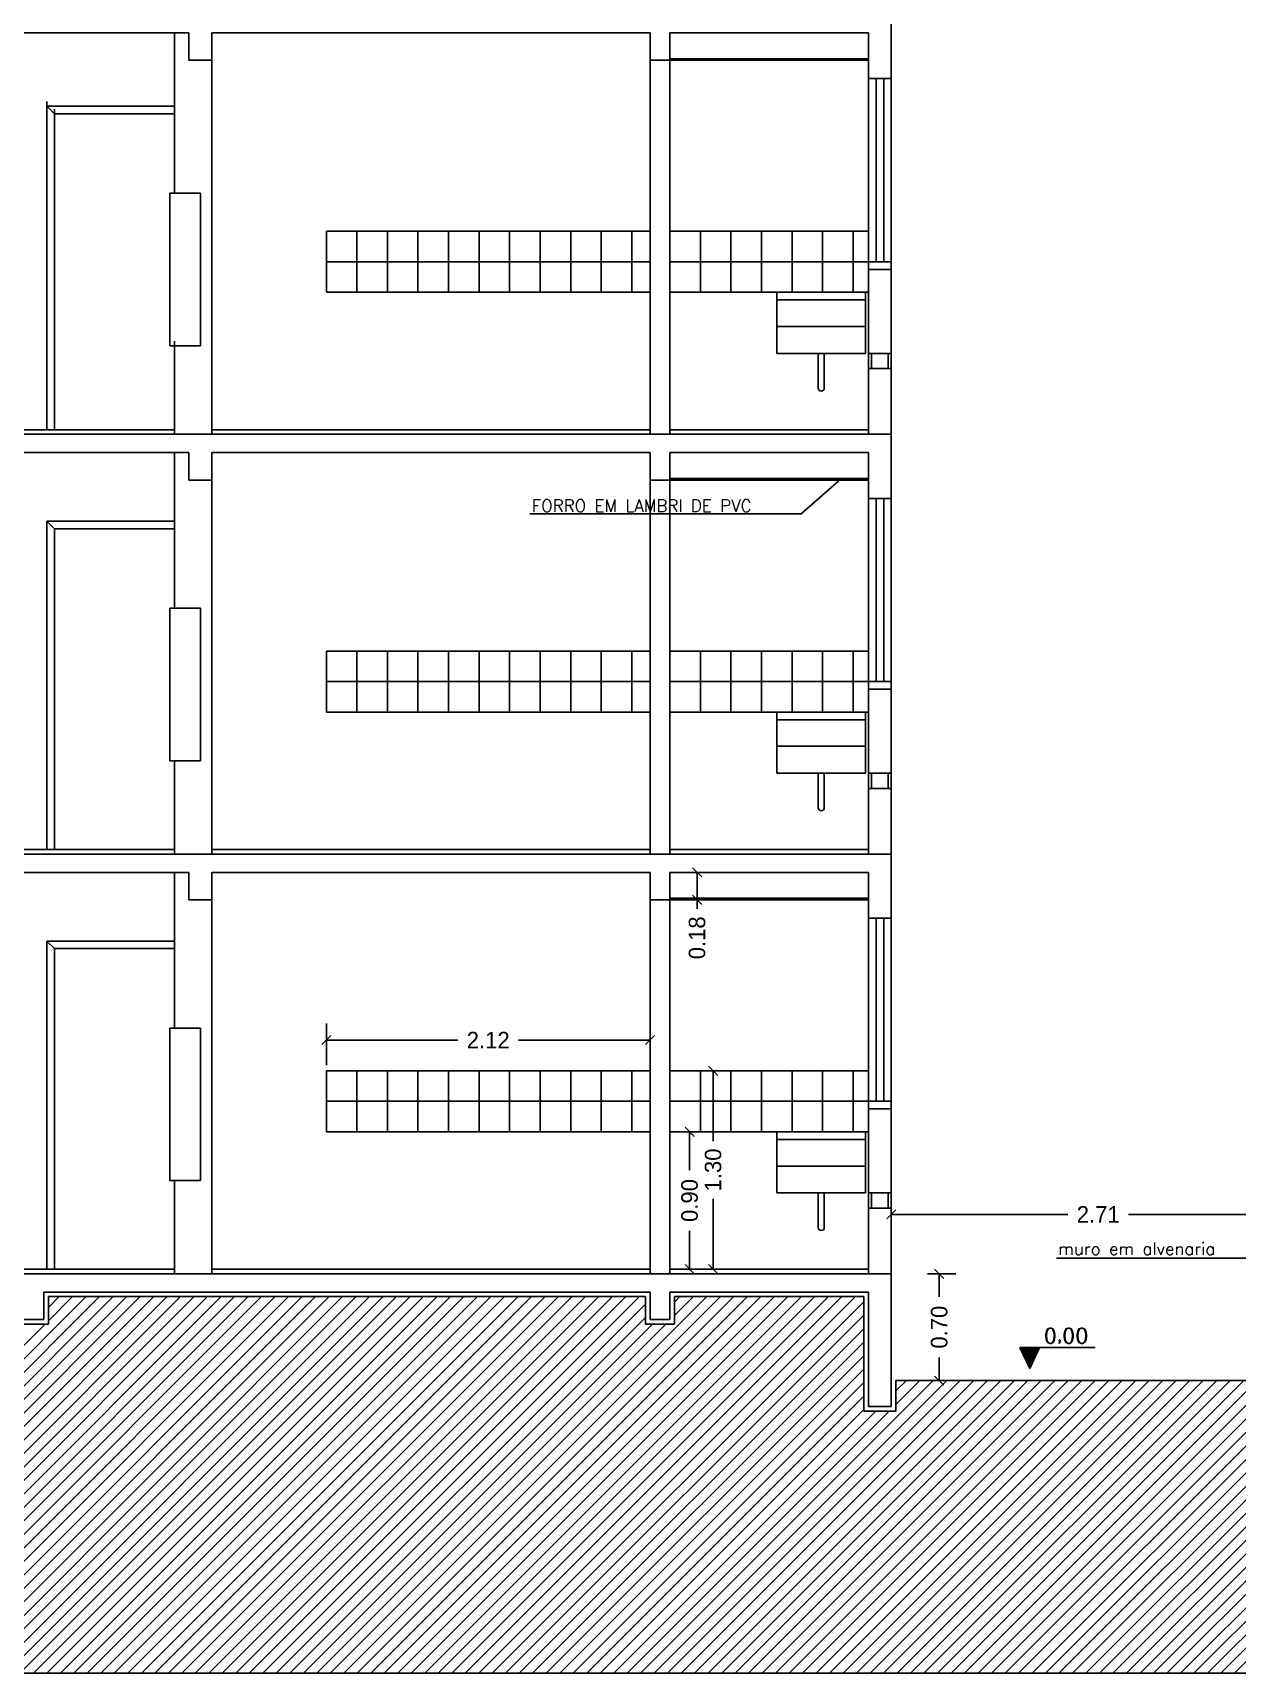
# Model space of a CAD drawing. Extents: x -9 to 119, y 33 to 95.
# Drawn here: x 11.9 to 19.79, y 33.82 to 44.57 of the extents above; entities that cross this region are included whole.
import ezdxf

# ---------------------------------------------------------------- set-up
doc = ezdxf.new("R2010")
doc.units = 0
doc.header["$LTSCALE"] = 8
doc.layers.get('0').update_dxf_attribs({"linetype": 'CONTINUOUS'})
doc.layers.get('DEFPOINTS').update_dxf_attribs({"linetype": 'CONTINUOUS'})
for name, color, linetype in [('CONCRETO', 5, 'CONTINUOUS'), ('COTA', 244, 'CONTINUOUS'), ('COTAS', 244, 'CONTINUOUS'), ('ESQUADRIAS', 244, 'CONTINUOUS'), ('PAREDE', 7, 'CONTINUOUS'), ('PAREDES', 7, 'CONTINUOUS'), ('PISO', 30, 'CONTINUOUS'), ('TERRENOEMCORTE', 244, 'CONTINUOUS'), ('TEXTO', 1, 'CONTINUOUS')]:
    doc.layers.add(name, color=color, linetype=linetype)
doc.styles.add('ROMANC', font='ROMANC.SHX')
doc.dimstyles.get("Standard").update_dxf_attribs({"dimtxt": 0.18, "dimasz": 0.18, "dimexe": 0.18, "dimexo": 0.0625, "dimgap": 0.09, "dimtad": 0, "dimtih": 1, "dimtoh": 1, "dimzin": 0, "dimtxsty": 'STANDARD', "dimcen": 0.09, "dimclrt": 30, "dimazin": 3, "dimtfac": 1, "dimtdec": 4, "dimtofl": 0, "dimtmove": 0, "dimatfit": 3, "dimtolj": 1, "dimtzin": 0})

# ---------------------------------------------------------------- blocks, each defined once
blk = doc.blocks.new('*X2')
at = {"color": 0}
for p, q in [((191.8346, 96.81), (191.8357, 96.8112)), ((191.8352, 96.8088), (191.8375, 96.8112)), ((191.8357, 96.8076), (191.8392, 96.8112)), ((191.8363, 96.8064), (191.841, 96.8112)), ((191.8369, 96.8052), (191.8428, 96.8112)), ((191.8374, 96.804), (191.8445, 96.8112)), ((191.838, 96.8028), (191.8463, 96.8112)), ((191.8386, 96.8016), (191.8481, 96.8112)), ((191.8391, 96.8004), (191.8498, 96.8112)), ((191.8397, 96.7992), (191.8516, 96.8112)), ((191.8403, 96.798), (191.8534, 96.8112)), ((191.8408, 96.7968), (191.8551, 96.8112)), ((191.8414, 96.7956), (191.8569, 96.8112)), ((191.842, 96.7944), (191.8587, 96.8112)), ((191.8425, 96.7932), (191.8605, 96.8112)), ((191.8431, 96.792), (191.8622, 96.8112)), ((191.8436, 96.7908), (191.864, 96.8112)), ((191.8442, 96.7896), (191.8658, 96.8112)), ((191.8448, 96.7884), (191.8675, 96.8112)), ((191.8453, 96.7872), (191.8693, 96.8112)), ((191.8459, 96.786), (191.8711, 96.8112)), ((191.8465, 96.7848), (191.8728, 96.8112)), ((191.847, 96.7836), (191.8746, 96.8112)), ((191.8476, 96.7824), (191.8764, 96.8112)), ((191.8482, 96.7812), (191.8781, 96.8112)), ((191.8487, 96.78), (191.8799, 96.8112)), ((191.8493, 96.7788), (191.8817, 96.8112)), ((191.8499, 96.7776), (191.8834, 96.8112)), ((191.8504, 96.7764), (191.8852, 96.8112)), ((191.851, 96.7752), (191.887, 96.8112)), ((191.8516, 96.774), (191.8887, 96.8112)), ((191.8521, 96.7728), (191.8905, 96.8112)), ((191.8527, 96.7716), (191.8923, 96.8112)), ((191.8533, 96.7704), (191.894, 96.8112)), ((191.8538, 96.7692), (191.8958, 96.8112)), ((191.8544, 96.768), (191.8976, 96.8112)), ((191.855, 96.7668), (191.8972, 96.809)), ((191.8555, 96.7656), (191.8957, 96.8057)), ((191.8561, 96.7644), (191.8942, 96.8025)), ((191.8567, 96.7632), (191.8927, 96.7992)), ((191.8572, 96.762), (191.8913, 96.796)), ((191.8578, 96.7608), (191.8898, 96.7928)), ((191.8584, 96.7596), (191.8883, 96.7895)), ((191.8589, 96.7584), (191.8868, 96.7863)), ((191.8595, 96.7572), (191.8853, 96.783)), ((191.8601, 96.756), (191.8839, 96.7798)), ((191.8606, 96.7548), (191.8824, 96.7765)), ((191.8612, 96.7536), (191.8809, 96.7733)), ((191.8618, 96.7524), (191.8794, 96.77)), ((191.8623, 96.7512), (191.8779, 96.7668)), ((191.8629, 96.75), (191.8765, 96.7635)), ((191.8635, 96.7488), (191.875, 96.7603)), ((191.864, 96.7476), (191.8735, 96.757)), ((191.8646, 96.7464), (191.872, 96.7538)), ((191.8652, 96.7452), (191.8705, 96.7505)), ((191.8657, 96.744), (191.8691, 96.7473)), ((191.8663, 96.7428), (191.8676, 96.744))]:
    blk.add_line(p, q, dxfattribs=at)
blk = doc.blocks.new('_OBLIQUE')
at = {"color": 0, "linetype": 'BYBLOCK'}
blk.add_line((-0.5, -0.5), (0.5, 0.5), dxfattribs=at)
blk = doc.blocks.new('*D16')
at = {"color": 0, "linetype": 'BYBLOCK', "ltscale": 0.2}
for p, q in [((66.385, 94.959), (66.57, 94.959)), ((66.462, 94.959), (66.462, 94.807)), ((66.462, 94.259), (66.462, 94.411)), ((66.415, 94.259), (66.57, 94.259))]:
    blk.add_line(p, q, dxfattribs=at)
at = {"layer": 'DEFPOINTS', "color": 0, "linetype": 'BYBLOCK', "ltscale": 0.2}
for p in [(66.348, 94.959), (66.378, 94.259), (66.462, 94.259)]:
    blk.add_point(p, dxfattribs=at)
at = {"color": 0, "linetype": 'BYBLOCK', "ltscale": 0.2, "xscale": 0.06, "yscale": 0.06, "zscale": 0.06}
for p, rotation in [((66.462, 94.959), 90), ((66.462, 94.259), 270)]:
    blk.add_blockref('_OBLIQUE', p, dxfattribs=dict(at, rotation=rotation))
at = {"color": 30, "linetype": 'BYBLOCK', "ltscale": 0.2, "insert": (66.462, 94.609), "char_height": 0.108, "attachment_point": 5, "rotation": 90}
blk.add_mtext('\\A1;0.70', dxfattribs=at)
blk = doc.blocks.new('*D22')
at = {"color": 0, "linetype": 'BYBLOCK', "ltscale": 0.2}
for p, q in [((13.249, 97.589), (13.498, 97.589)), ((13.39, 97.589), (13.39, 97.409)), ((13.249, 97.409), (13.498, 97.409)), ((13.39, 97.409), (13.39, 97.349))]:
    blk.add_line(p, q, dxfattribs=at)
at = {"layer": 'DEFPOINTS', "color": 0, "linetype": 'BYBLOCK', "ltscale": 0.2}
for p in [(13.212, 97.589), (13.212, 97.409), (13.39, 97.409)]:
    blk.add_point(p, dxfattribs=at)
at = {"color": 0, "linetype": 'BYBLOCK', "ltscale": 0.2, "xscale": 0.06, "yscale": 0.06, "zscale": 0.06}
for p, rotation in [((13.39, 97.589), 90), ((13.39, 97.409), 270)]:
    blk.add_blockref('_OBLIQUE', p, dxfattribs=dict(at, rotation=rotation))
at = {"color": 30, "linetype": 'BYBLOCK', "ltscale": 0.2, "insert": (13.39, 97.16), "char_height": 0.108, "attachment_point": 5, "rotation": 90}
blk.add_mtext('\\A1;0.18', dxfattribs=at)
blk = doc.blocks.new('*D23')
at = {"color": 0, "linetype": 'BYBLOCK', "ltscale": 0.2}
for p, q in [((13.249, 96.289), (13.603, 96.289)), ((13.495, 96.289), (13.495, 95.828)), ((13.495, 94.989), (13.495, 95.45)), ((13.249, 94.989), (13.603, 94.989))]:
    blk.add_line(p, q, dxfattribs=at)
at = {"layer": 'DEFPOINTS', "color": 0, "linetype": 'BYBLOCK', "ltscale": 0.2}
for p in [(13.212, 96.289), (13.212, 94.989), (13.495, 94.989)]:
    blk.add_point(p, dxfattribs=at)
at = {"color": 0, "linetype": 'BYBLOCK', "ltscale": 0.2, "xscale": 0.06, "yscale": 0.06, "zscale": 0.06}
for p, rotation in [((13.495, 96.289), 90), ((13.495, 94.989), 270)]:
    blk.add_blockref('_OBLIQUE', p, dxfattribs=dict(at, rotation=rotation))
at = {"color": 30, "linetype": 'BYBLOCK', "ltscale": 0.2, "insert": (13.495, 95.639), "char_height": 0.108, "attachment_point": 5, "rotation": 90}
blk.add_mtext('\\A1;1.30', dxfattribs=at)
blk = doc.blocks.new('*D24')
at = {"color": 0, "linetype": 'BYBLOCK', "ltscale": 0.2}
for p, q in [((13.249, 95.889), (13.449, 95.889)), ((13.341, 95.889), (13.341, 95.637)), ((13.341, 94.989), (13.341, 95.241)), ((13.249, 94.989), (13.449, 94.989))]:
    blk.add_line(p, q, dxfattribs=at)
at = {"layer": 'DEFPOINTS', "color": 0, "linetype": 'BYBLOCK', "ltscale": 0.2}
for p in [(13.212, 95.889), (13.212, 94.989), (13.341, 94.989)]:
    blk.add_point(p, dxfattribs=at)
at = {"color": 0, "linetype": 'BYBLOCK', "ltscale": 0.2, "xscale": 0.06, "yscale": 0.06, "zscale": 0.06}
for p, rotation in [((13.341, 95.889), 90), ((13.341, 94.989), 270)]:
    blk.add_blockref('_OBLIQUE', p, dxfattribs=dict(at, rotation=rotation))
at = {"color": 30, "linetype": 'BYBLOCK', "ltscale": 0.2, "insert": (13.341, 95.439), "char_height": 0.108, "attachment_point": 5, "rotation": 90}
blk.add_mtext('\\A1;0.90', dxfattribs=at)
blk = doc.blocks.new('*D25')
at = {"color": 0, "linetype": 'BYBLOCK', "ltscale": 0.2}
for p, q in [((10.962, 96.326), (10.962, 96.598)), ((13.082, 96.326), (13.082, 96.598)), ((10.962, 96.49), (11.824, 96.49)), ((13.082, 96.49), (12.22, 96.49))]:
    blk.add_line(p, q, dxfattribs=at)
at = {"layer": 'DEFPOINTS', "color": 0, "linetype": 'BYBLOCK', "ltscale": 0.2}
for p in [(10.962, 96.49), (10.962, 96.289), (13.082, 96.289)]:
    blk.add_point(p, dxfattribs=at)
at = {"color": 0, "linetype": 'BYBLOCK', "ltscale": 0.2, "xscale": 0.06, "yscale": 0.06, "zscale": 0.06, "rotation": 180}
blk.add_blockref('_OBLIQUE', (10.962, 96.49), dxfattribs=at)
at = {"color": 0, "linetype": 'BYBLOCK', "ltscale": 0.2, "xscale": 0.06, "yscale": 0.06, "zscale": 0.06}
blk.add_blockref('_OBLIQUE', (13.082, 96.49), dxfattribs=at)
at = {"color": 30, "linetype": 'BYBLOCK', "ltscale": 0.2, "insert": (12.022, 96.49), "char_height": 0.108, "attachment_point": 5}
blk.add_mtext('\\A1;2.12', dxfattribs=at)
blk = doc.blocks.new('*D135')
at = {"color": 0, "linetype": 'BYBLOCK', "ltscale": 0.2}
for p, q in [((7.985, 47.321), (7.476, 47.321)), ((7.584, 47.321), (7.584, 46.228)), ((7.584, 44.721), (7.584, 45.814)), ((7.985, 44.721), (7.476, 44.721)), ((68.619, 37.951), (68.397, 37.951)), ((68.505, 37.951), (68.505, 37.422)), ((68.505, 36.496), (68.505, 37.026)), ((68.619, 36.496), (68.397, 36.496))]:
    blk.add_line(p, q, dxfattribs=at)
at = {"layer": 'DEFPOINTS', "color": 0, "linetype": 'BYBLOCK', "ltscale": 0.2}
for p in [(8.023, 47.321), (7.584, 44.721), (8.023, 44.721), (68.656, 37.951), (68.505, 36.496), (68.656, 36.496)]:
    blk.add_point(p, dxfattribs=at)
at = {"color": 0, "linetype": 'BYBLOCK', "ltscale": 0.2, "xscale": 0.06, "yscale": 0.06, "zscale": 0.06}
for p, rotation in [((7.584, 47.321), 90), ((7.584, 44.721), 270), ((68.505, 37.951), 90), ((68.505, 36.496), 270)]:
    blk.add_blockref('_OBLIQUE', p, dxfattribs=dict(at, rotation=rotation))
at = {"color": 30, "linetype": 'BYBLOCK', "ltscale": 0.2, "char_height": 0.108, "attachment_point": 5, "rotation": 90}
for s, insert in [('\\A1;2.60', (7.584, 46.021)), ('\\A1;1.46', (68.505, 37.224))]:
    blk.add_mtext(s, dxfattribs=dict(at, insert=insert))
blk = doc.blocks.new('*D136')
at = {"color": 0, "linetype": 'BYBLOCK', "ltscale": 0.2}
for p, q in [((11.096, 52.301), (10.761, 52.301)), ((10.869, 52.301), (10.869, 51.819)), ((10.869, 50.941), (10.869, 51.423)), ((11.497, 50.941), (10.761, 50.941)), ((7.985, 44.571), (7.481, 44.571)), ((7.589, 44.571), (7.589, 43.478)), ((7.589, 41.971), (7.589, 43.064)), ((7.985, 41.971), (7.481, 41.971)), ((68.619, 38.151), (68.223, 38.151)), ((68.331, 38.151), (68.331, 37.522)), ((68.331, 36.496), (68.331, 37.126)), ((68.619, 36.496), (68.223, 36.496))]:
    blk.add_line(p, q, dxfattribs=at)
at = {"layer": 'DEFPOINTS', "color": 0, "linetype": 'BYBLOCK', "ltscale": 0.2}
for p in [(10.869, 52.301), (11.134, 52.301), (11.534, 50.941), (8.023, 44.571), (7.589, 41.971), (8.023, 41.971), (68.656, 38.151), (68.331, 36.496), (68.656, 36.496)]:
    blk.add_point(p, dxfattribs=at)
at = {"color": 0, "linetype": 'BYBLOCK', "ltscale": 0.2, "xscale": 0.06, "yscale": 0.06, "zscale": 0.06}
for p, rotation in [((10.869, 52.301), 90), ((10.869, 50.941), 270), ((7.589, 44.571), 90), ((7.589, 41.971), 270), ((68.331, 38.151), 90), ((68.331, 36.496), 270)]:
    blk.add_blockref('_OBLIQUE', p, dxfattribs=dict(at, rotation=rotation))
at = {"color": 30, "linetype": 'BYBLOCK', "ltscale": 0.2, "char_height": 0.108, "attachment_point": 5, "rotation": 90}
for s, insert in [('\\A1;1.36', (10.869, 51.621)), ('\\A1;2.60', (7.589, 43.271)), ('\\A1;1.66', (68.331, 37.324))]:
    blk.add_mtext(s, dxfattribs=dict(at, insert=insert))
blk = doc.blocks.new('*D149')
at = {"color": 0, "linetype": 'BYBLOCK', "ltscale": 0.2}
for p, q in [((49.37, 37.011), (49.37, 37.192)), ((51.955, 37.008), (51.955, 37.192)), ((49.37, 37.084), (50.446, 37.084)), ((51.955, 37.084), (50.878, 37.084)), ((20.051, 35.791), (19.822, 35.791)), ((19.93, 35.791), (19.93, 35.791)), ((20.046, 35.741), (19.822, 35.741)), ((19.93, 35.741), (19.93, 35.621))]:
    blk.add_line(p, q, dxfattribs=at)
at = {"layer": 'DEFPOINTS', "color": 0, "linetype": 'BYBLOCK', "ltscale": 0.2}
for p in [(51.955, 37.084), (49.37, 36.974), (51.955, 36.97), (20.088, 35.791), (19.93, 35.741), (20.083, 35.741)]:
    blk.add_point(p, dxfattribs=at)
at = {"color": 0, "linetype": 'BYBLOCK', "ltscale": 0.2, "xscale": 0.06, "yscale": 0.06, "zscale": 0.06}
for p, rotation in [((49.37, 37.084), 180), ((19.93, 35.791), 270), ((19.93, 35.741), 90)]:
    blk.add_blockref('_OBLIQUE', p, dxfattribs=dict(at, rotation=rotation))
blk.add_blockref('_OBLIQUE', (51.955, 37.084), dxfattribs=at)
at = {"color": 30, "linetype": 'BYBLOCK', "ltscale": 0.2, "insert": (50.662, 37.084), "char_height": 0.108, "attachment_point": 5}
blk.add_mtext('\\A1;{2.55}', dxfattribs=at)
at = {"color": 30, "linetype": 'BYBLOCK', "ltscale": 0.2, "insert": (19.93, 35.423), "char_height": 0.108, "attachment_point": 5, "rotation": 90}
blk.add_mtext('\\A1;0.05', dxfattribs=at)
blk = doc.blocks.new('*D148')
at = {"color": 0, "linetype": 'BYBLOCK', "ltscale": 0.2}
for p, q in [((46.66, 36.931), (46.66, 37.192)), ((49.37, 36.989), (49.37, 37.192)), ((46.66, 37.084), (47.817, 37.084)), ((49.37, 37.084), (48.213, 37.084))]:
    blk.add_line(p, q, dxfattribs=at)
at = {"layer": 'DEFPOINTS', "color": 0, "linetype": 'BYBLOCK', "ltscale": 0.2}
for p in [(49.37, 37.084), (46.66, 36.893), (49.37, 36.952)]:
    blk.add_point(p, dxfattribs=at)
at = {"color": 0, "linetype": 'BYBLOCK', "ltscale": 0.2, "xscale": 0.06, "yscale": 0.06, "zscale": 0.06, "rotation": 180}
blk.add_blockref('_OBLIQUE', (46.66, 37.084), dxfattribs=at)
at = {"color": 0, "linetype": 'BYBLOCK', "ltscale": 0.2, "xscale": 0.06, "yscale": 0.06, "zscale": 0.06}
blk.add_blockref('_OBLIQUE', (49.37, 37.084), dxfattribs=at)
at = {"color": 30, "linetype": 'BYBLOCK', "ltscale": 0.2, "insert": (48.015, 37.084), "char_height": 0.108, "attachment_point": 5}
blk.add_mtext('\\A1;2.71', dxfattribs=at)
blk = doc.blocks.new('*X150')
at = {"color": 0, "ltscale": 0.2}
for p, q in [((9.783, 33.824), (12.25, 36.291)), ((9.871, 33.824), (12.338, 36.291)), ((9.959, 33.824), (12.426, 36.291)), ((10.048, 33.824), (12.515, 36.291)), ((10.136, 33.824), (12.603, 36.291)), ((10.224, 33.824), (12.692, 36.291)), ((10.313, 33.824), (12.78, 36.291)), ((10.401, 33.824), (12.868, 36.291)), ((10.49, 33.824), (12.957, 36.291)), ((10.578, 33.824), (13.045, 36.291)), ((10.666, 33.824), (13.133, 36.291)), ((10.755, 33.824), (13.222, 36.291)), ((10.843, 33.824), (13.31, 36.291)), ((10.932, 33.824), (13.399, 36.291)), ((11.02, 33.824), (13.487, 36.291)), ((11.108, 33.824), (13.575, 36.291)), ((11.197, 33.824), (13.664, 36.291)), ((11.285, 33.824), (13.752, 36.291)), ((11.373, 33.824), (13.841, 36.291)), ((11.462, 33.824), (13.929, 36.291)), ((11.55, 33.824), (14.017, 36.291)), ((11.639, 33.824), (14.106, 36.291)), ((11.727, 33.824), (14.194, 36.291)), ((11.815, 33.824), (14.282, 36.291)), ((11.904, 33.824), (14.371, 36.291)), ((11.992, 33.824), (14.459, 36.291)), ((12.003, 36.133), (12.161, 36.291)), ((12.003, 36.221), (12.073, 36.291)), ((12.081, 33.824), (14.548, 36.291)), ((12.169, 33.824), (14.636, 36.291)), ((12.257, 33.824), (14.724, 36.291)), ((12.346, 33.824), (14.813, 36.291)), ((12.434, 33.824), (14.901, 36.291)), ((12.523, 33.824), (14.99, 36.291)), ((12.611, 33.824), (15.078, 36.291)), ((12.699, 33.824), (15.166, 36.291)), ((12.788, 33.824), (15.255, 36.291)), ((12.876, 33.824), (15.343, 36.291)), ((12.964, 33.824), (15.432, 36.291)), ((13.053, 33.824), (15.52, 36.291)), ((13.141, 33.824), (15.608, 36.291)), ((13.23, 33.824), (15.697, 36.291)), ((13.318, 33.824), (15.785, 36.291)), ((13.406, 33.824), (15.873, 36.291)), ((13.495, 33.824), (15.913, 36.242)), ((13.848, 33.824), (16.315, 36.291)), ((13.937, 33.824), (16.404, 36.291)), ((14.025, 33.824), (16.492, 36.291)), ((14.114, 33.824), (16.581, 36.291)), ((14.202, 33.824), (16.669, 36.291)), ((14.29, 33.824), (16.757, 36.291)), ((14.379, 33.824), (16.846, 36.291)), ((14.467, 33.824), (16.934, 36.291)), ((14.555, 33.824), (17.023, 36.291)), ((14.644, 33.824), (17.111, 36.291)), ((14.732, 33.824), (17.199, 36.291)), ((14.821, 33.824), (17.288, 36.291)), ((14.909, 33.824), (17.343, 36.258)), ((16.103, 36.255), (16.139, 36.291)), ((16.103, 36.167), (16.227, 36.291)), ((9.694, 33.824), (11.981, 36.111)), ((13.583, 33.824), (15.913, 36.154)), ((13.672, 33.824), (15.959, 36.111)), ((13.76, 33.824), (16.047, 36.111)), ((14.997, 33.824), (17.343, 36.17)), ((15.086, 33.824), (17.343, 36.081)), ((15.174, 33.824), (17.343, 35.993)), ((15.263, 33.824), (17.343, 35.904)), ((15.351, 33.824), (17.343, 35.816)), ((15.439, 33.824), (17.343, 35.728)), ((15.881, 33.824), (17.798, 35.741)), ((15.97, 33.824), (17.887, 35.741)), ((16.058, 33.824), (17.975, 35.741)), ((16.146, 33.824), (18.064, 35.741)), ((16.235, 33.824), (18.152, 35.741)), ((16.323, 33.824), (18.24, 35.741)), ((16.412, 33.824), (18.329, 35.741)), ((16.5, 33.824), (18.417, 35.741)), ((16.588, 33.824), (18.505, 35.741)), ((16.677, 33.824), (18.594, 35.741)), ((16.765, 33.824), (18.682, 35.741)), ((16.854, 33.824), (18.771, 35.741)), ((16.942, 33.824), (18.859, 35.741)), ((17.03, 33.824), (18.947, 35.741)), ((17.119, 33.824), (19.036, 35.741)), ((17.207, 33.824), (19.124, 35.741)), ((17.296, 33.824), (19.213, 35.741)), ((17.384, 33.824), (19.301, 35.741)), ((17.472, 33.824), (19.389, 35.741)), ((17.553, 35.673), (17.622, 35.741)), ((17.553, 35.584), (17.71, 35.741)), ((17.561, 33.824), (19.478, 35.741)), ((17.649, 33.824), (19.566, 35.741)), ((17.737, 33.824), (19.655, 35.741)), ((17.826, 33.824), (19.743, 35.741)), ((17.914, 33.824), (19.831, 35.741)), ((18.003, 33.824), (19.92, 35.741)), ((18.091, 33.824), (20.008, 35.741)), ((18.179, 33.824), (20.083, 35.728)), ((15.528, 33.824), (17.343, 35.639)), ((18.268, 33.824), (20.083, 35.64)), ((18.533, 33.824), (20.305, 35.596)), ((15.616, 33.824), (17.343, 35.551)), ((15.705, 33.824), (17.422, 35.541)), ((15.793, 33.824), (17.51, 35.541)), ((18.356, 33.824), (20.103, 35.571)), ((18.445, 33.824), (20.192, 35.571)), ((18.621, 33.824), (20.314, 35.517)), ((18.71, 33.824), (20.323, 35.437)), ((18.798, 33.824), (20.332, 35.358)), ((18.887, 33.824), (20.341, 35.278)), ((18.975, 33.824), (20.35, 35.199)), ((19.063, 33.824), (20.359, 35.12)), ((19.152, 33.824), (20.368, 35.04)), ((19.24, 33.824), (20.377, 34.961)), ((19.328, 33.824), (20.386, 34.882)), ((19.417, 33.824), (20.395, 34.802)), ((19.505, 33.824), (20.404, 34.723)), ((19.594, 33.824), (20.413, 34.643)), ((19.682, 33.824), (20.422, 34.564)), ((19.77, 33.824), (20.431, 34.485))]:
    blk.add_line(p, q, dxfattribs=at)

msp = doc.modelspace()

# ---------------------------------------------------------------- linework, layer by layer
at = {"layer": 'CONCRETO', "color": 5, "ltscale": 0.2}
for p, q in [((17.523, 44.691), (17.523, 44.211)), ((8.173, 44.571), (12.923, 44.571)), ((12.923, 44.571), (12.923, 44.391)), ((13.073, 44.571), (15.943, 44.571)), ((13.073, 44.571), (13.073, 44.391)), ((15.943, 44.571), (15.943, 44.391)), ((16.073, 44.571), (16.073, 44.391)), ((16.073, 44.571), (17.373, 44.571)), ((17.373, 44.571), (17.373, 44.271)), ((12.923, 44.391), (13.073, 44.391)), ((15.943, 44.391), (16.073, 44.391)), ((17.523, 44.271), (17.373, 44.271)), ((17.523, 44.271), (17.373, 44.271)), ((17.373, 43.021), (17.373, 43.071)), ((17.523, 43.071), (17.373, 43.071)), ((17.523, 43.021), (17.373, 43.021)), ((17.523, 43.021), (17.523, 43.071)), ((3.573, 41.941), (17.523, 41.941)), ((17.523, 41.941), (17.523, 41.521)), ((8.173, 41.821), (12.923, 41.821)), ((12.923, 41.821), (12.923, 41.641)), ((13.073, 41.821), (15.943, 41.821)), ((13.073, 41.821), (13.073, 41.641)), ((15.943, 41.821), (15.943, 41.641)), ((16.073, 41.821), (17.373, 41.821)), ((16.073, 41.821), (16.073, 41.641)), ((17.373, 41.821), (17.373, 41.521)), ((12.923, 41.641), (13.073, 41.641)), ((15.943, 41.641), (16.073, 41.641)), ((17.523, 41.521), (17.373, 41.521)), ((17.523, 40.321), (17.373, 40.321)), ((17.373, 40.271), (17.373, 40.321)), ((17.523, 40.271), (17.523, 40.321)), ((17.523, 40.271), (17.373, 40.271)), ((3.573, 39.191), (17.523, 39.191)), ((17.523, 39.191), (17.523, 38.741)), ((8.173, 39.071), (12.923, 39.071)), ((12.923, 39.071), (12.923, 38.891)), ((13.073, 39.071), (15.943, 39.071)), ((13.073, 39.071), (13.073, 38.891)), ((15.943, 39.071), (15.943, 38.891)), ((16.073, 39.071), (16.073, 38.891)), ((16.073, 39.071), (17.373, 39.071)), ((17.373, 39.071), (17.373, 38.741)), ((12.923, 38.891), (13.073, 38.891)), ((15.943, 38.891), (16.073, 38.891)), ((17.523, 38.771), (17.373, 38.771)), ((17.373, 37.521), (17.373, 37.571)), ((17.523, 37.571), (17.373, 37.571)), ((17.523, 37.521), (17.373, 37.521)), ((17.523, 37.521), (17.523, 37.571)), ((3.573, 36.441), (17.523, 36.441)), ((17.523, 36.441), (17.523, 35.571)), ((11.973, 36.321), (15.943, 36.321)), ((11.973, 36.321), (11.973, 36.141)), ((15.943, 36.321), (15.943, 36.141)), ((16.073, 36.321), (17.373, 36.321)), ((16.073, 36.321), (16.073, 36.141)), ((17.373, 36.321), (17.373, 35.571)), ((11.823, 36.141), (11.973, 36.141)), ((15.943, 36.141), (16.073, 36.141)), ((17.373, 35.571), (17.523, 35.571))]:
    msp.add_line(p, q, dxfattribs=at)
at = {"layer": 'CONCRETO', "color": 244, "linetype": 'CONTINUOUS', "ltscale": 0.2}
for p, q in [((17.044, 42.471), (17.044, 42.244)), ((17.084, 42.471), (17.084, 42.244)), ((17.064, 42.224), (17.064, 42.224)), ((17.044, 39.721), (17.044, 39.494)), ((17.084, 39.721), (17.084, 39.494)), ((17.064, 39.474), (17.064, 39.474)), ((17.044, 36.971), (17.044, 36.744)), ((17.084, 36.971), (17.084, 36.744)), ((17.064, 36.724), (17.064, 36.724))]:
    msp.add_line(p, q, dxfattribs=at)
for centre, start, end in [((17.064, 42.244), 180, 270), ((17.064, 42.244), 270, 0), ((17.064, 39.494), 180, 270), ((17.064, 39.494), 270, 0), ((17.064, 36.744), 180, 270), ((17.064, 36.744), 270, 0)]:
    msp.add_arc(centre, 0.02, start, end, dxfattribs=at)
at = {"layer": 'COTAS', "color": 244, "ltscale": 0.2}
for p, q in [((18.365, 35.959), (18.43, 35.82)), ((18.365, 35.959), (18.859, 35.959)), ((18.43, 35.82), (18.493, 35.959))]:
    msp.add_line(p, q, dxfattribs=at)
at = {"layer": 'ESQUADRIAS', "color": 1, "ltscale": 0.2}
for p, q in [((17.373, 44.271), (17.373, 43.071)), ((17.523, 44.271), (17.523, 43.071)), ((12.043, 44.041), (11.993, 44.091)), ((17.373, 43.671), (17.373, 43.071)), ((17.373, 41.521), (17.373, 40.321)), ((17.523, 41.521), (17.523, 40.321)), ((12.043, 41.321), (11.993, 41.371)), ((17.373, 38.771), (17.373, 37.451)), ((17.523, 38.771), (17.523, 37.571)), ((12.043, 38.571), (11.993, 38.621)), ((17.373, 38.051), (17.373, 37.571))]:
    msp.add_line(p, q, dxfattribs=at)
at = {"layer": 'ESQUADRIAS', "color": 5, "ltscale": 0.2}
for p, q in [((17.423, 44.271), (17.423, 43.071)), ((17.473, 44.271), (17.473, 43.071)), ((17.423, 41.521), (17.423, 40.321)), ((17.473, 41.521), (17.473, 40.321)), ((17.423, 38.771), (17.423, 37.571)), ((17.473, 38.771), (17.473, 37.571))]:
    msp.add_line(p, q, dxfattribs=at)
at = {"layer": 'ESQUADRIAS', "color": 30, "ltscale": 0.2}
for p, q in [((11.993, 44.121), (11.993, 41.971)), ((11.993, 44.091), (12.828, 44.091)), ((12.043, 44.071), (12.043, 41.971)), ((12.043, 44.041), (12.828, 44.041)), ((17.373, 42.471), (17.373, 42.371)), ((17.393, 42.471), (17.393, 42.371)), ((17.503, 42.471), (17.503, 42.371)), ((17.523, 42.471), (17.523, 42.371)), ((11.993, 41.371), (11.993, 39.221)), ((11.993, 41.371), (12.828, 41.371)), ((12.043, 41.321), (12.043, 39.221)), ((12.043, 41.321), (12.828, 41.321)), ((17.373, 39.721), (17.373, 39.621)), ((17.393, 39.721), (17.393, 39.621)), ((17.503, 39.721), (17.503, 39.621)), ((17.523, 39.721), (17.523, 39.621)), ((11.993, 38.621), (11.993, 36.471)), ((11.993, 38.621), (12.828, 38.621)), ((12.043, 38.571), (12.043, 36.471)), ((12.043, 38.571), (12.828, 38.571)), ((17.373, 36.971), (17.373, 36.871)), ((17.393, 36.971), (17.393, 36.871)), ((17.503, 36.971), (17.503, 36.871)), ((17.523, 36.971), (17.523, 36.871))]:
    msp.add_line(p, q, dxfattribs=at)
at = {"layer": 'PAREDE', "color": 3, "ltscale": 0.2}
for p, q in [((17.523, 43.021), (17.523, 42.471)), ((17.373, 42.471), (17.523, 42.471)), ((17.373, 42.371), (17.523, 42.371)), ((17.523, 42.371), (17.523, 41.941)), ((17.523, 40.151), (17.523, 39.721)), ((17.373, 39.721), (17.523, 39.721)), ((17.373, 39.621), (17.523, 39.621)), ((17.373, 36.971), (17.523, 36.971)), ((17.373, 36.871), (17.523, 36.871))]:
    msp.add_line(p, q, dxfattribs=at)
at = {"layer": 'PAREDE', "color": 244, "linetype": 'CONTINUOUS', "ltscale": 0.2}
for p, q in [((16.773, 42.471), (16.773, 42.871)), ((17.355, 42.471), (17.355, 42.871)), ((16.773, 39.721), (16.773, 40.121)), ((17.355, 39.721), (17.355, 40.121)), ((16.773, 36.971), (16.773, 37.371)), ((17.355, 36.971), (17.355, 37.371))]:
    msp.add_line(p, q, dxfattribs=at)
at = {"layer": 'PAREDES', "color": 3, "ltscale": 0.2}
for p, q in [((12.828, 44.571), (12.828, 43.521)), ((13.073, 44.391), (13.073, 41.941)), ((15.943, 44.391), (15.943, 41.941)), ((16.073, 44.391), (16.073, 41.941)), ((13.073, 44.361), (13.073, 41.941)), ((17.373, 43.021), (17.373, 42.471)), ((12.828, 42.551), (12.828, 41.941)), ((17.373, 42.371), (17.373, 41.941)), ((12.828, 41.821), (12.828, 40.801)), ((13.073, 41.641), (13.073, 39.191)), ((13.073, 41.611), (13.073, 39.191)), ((15.943, 41.641), (15.943, 39.191)), ((16.073, 41.641), (16.073, 39.191)), ((17.373, 40.271), (17.373, 39.721)), ((17.523, 40.271), (17.523, 39.821)), ((12.828, 39.801), (12.828, 39.191)), ((17.373, 39.621), (17.373, 39.191)), ((17.523, 39.621), (17.523, 39.191)), ((12.828, 39.071), (12.828, 38.051)), ((13.073, 38.891), (13.073, 36.441)), ((13.073, 38.861), (13.073, 36.441)), ((15.943, 38.891), (15.943, 36.441)), ((16.073, 38.891), (16.073, 36.441)), ((17.373, 37.521), (17.373, 36.971)), ((17.523, 37.521), (17.523, 36.971)), ((12.828, 37.051), (12.828, 36.441)), ((17.373, 36.871), (17.373, 36.441)), ((17.523, 36.871), (17.523, 36.441))]:
    msp.add_line(p, q, dxfattribs=at)
at = {"layer": 'PAREDES', "color": 30, "ltscale": 0.2}
for p, q in [((12.798, 43.521), (12.798, 42.521)), ((12.998, 43.521), (12.998, 42.521)), ((12.798, 40.801), (12.798, 39.801)), ((12.998, 40.801), (12.998, 39.801)), ((12.798, 38.051), (12.798, 37.051)), ((12.998, 38.051), (12.998, 37.051))]:
    msp.add_line(p, q, dxfattribs=at)
at = {"layer": 'PISO', "color": 30, "linetype": 'CONTINUOUS', "ltscale": 0.2}
for p, q in [((16.073, 44.401), (17.373, 44.401)), ((16.073, 44.391), (17.373, 44.391)), ((17.373, 42.871), (17.355, 42.871)), ((16.073, 41.651), (17.373, 41.651)), ((16.073, 41.641), (17.373, 41.641)), ((17.373, 40.121), (17.355, 40.121)), ((16.073, 38.901), (17.373, 38.901)), ((16.073, 38.891), (17.373, 38.891)), ((17.373, 37.371), (17.355, 37.371))]:
    msp.add_line(p, q, dxfattribs=at)
at = {"layer": 'PISO', "color": 30, "ltscale": 0.2}
for p, q in [((12.798, 43.521), (12.998, 43.521)), ((13.823, 43.271), (15.943, 43.271)), ((13.823, 43.271), (13.823, 42.871)), ((14.023, 43.271), (14.023, 42.871)), ((14.223, 43.271), (14.223, 42.871)), ((14.423, 43.271), (14.423, 42.871)), ((14.623, 43.271), (14.623, 42.871)), ((14.823, 43.271), (14.823, 42.871)), ((15.023, 43.271), (15.023, 42.871)), ((15.223, 43.271), (15.223, 42.871)), ((15.423, 43.271), (15.423, 42.871)), ((15.623, 43.271), (15.623, 42.871)), ((15.823, 43.271), (15.823, 42.871)), ((16.073, 43.271), (17.373, 43.271)), ((16.273, 43.271), (16.273, 42.871)), ((16.473, 43.271), (16.473, 42.871)), ((16.673, 43.271), (16.673, 42.871)), ((16.873, 43.271), (16.873, 42.871)), ((17.073, 43.271), (17.073, 42.871)), ((17.273, 43.271), (17.273, 42.871)), ((13.823, 43.071), (15.943, 43.071)), ((16.073, 43.071), (17.373, 43.071)), ((13.823, 42.871), (15.943, 42.871)), ((16.073, 42.871), (17.373, 42.871)), ((12.798, 42.521), (12.998, 42.521)), ((8.268, 41.971), (12.828, 41.971)), ((13.073, 41.971), (15.943, 41.971)), ((16.073, 41.971), (17.373, 41.971)), ((12.798, 40.801), (12.998, 40.801)), ((13.823, 40.521), (13.823, 40.121)), ((13.823, 40.521), (15.943, 40.521)), ((14.023, 40.521), (14.023, 40.121)), ((14.223, 40.521), (14.223, 40.121)), ((14.423, 40.521), (14.423, 40.121)), ((14.623, 40.521), (14.623, 40.121)), ((14.823, 40.521), (14.823, 40.121)), ((15.023, 40.521), (15.023, 40.121)), ((15.223, 40.521), (15.223, 40.121)), ((15.423, 40.521), (15.423, 40.121)), ((15.623, 40.521), (15.623, 40.121)), ((15.823, 40.521), (15.823, 40.121)), ((16.073, 40.521), (17.373, 40.521)), ((16.273, 40.521), (16.273, 40.121)), ((16.473, 40.521), (16.473, 40.121)), ((16.673, 40.521), (16.673, 40.121)), ((16.873, 40.521), (16.873, 40.121)), ((17.073, 40.521), (17.073, 40.121)), ((17.273, 40.521), (17.273, 40.121)), ((13.823, 40.321), (15.943, 40.321)), ((16.073, 40.321), (17.373, 40.321)), ((13.823, 40.121), (15.943, 40.121)), ((16.073, 40.121), (17.373, 40.121)), ((12.798, 39.801), (12.998, 39.801)), ((8.268, 39.221), (12.828, 39.221)), ((13.073, 39.221), (15.943, 39.221)), ((16.073, 39.221), (17.373, 39.221)), ((12.798, 38.051), (12.998, 38.051)), ((13.823, 37.771), (15.943, 37.771)), ((13.823, 37.771), (13.823, 37.371)), ((14.023, 37.771), (14.023, 37.371)), ((14.223, 37.771), (14.223, 37.371)), ((14.423, 37.771), (14.423, 37.371)), ((14.623, 37.771), (14.623, 37.371)), ((14.823, 37.771), (14.823, 37.371)), ((15.023, 37.771), (15.023, 37.371)), ((15.223, 37.771), (15.223, 37.371)), ((15.423, 37.771), (15.423, 37.371)), ((15.623, 37.771), (15.623, 37.371)), ((15.823, 37.771), (15.823, 37.371)), ((16.073, 37.771), (17.373, 37.771)), ((16.273, 37.771), (16.273, 37.371)), ((16.473, 37.771), (16.473, 37.371)), ((16.673, 37.771), (16.673, 37.371)), ((16.873, 37.771), (16.873, 37.371)), ((17.073, 37.771), (17.073, 37.371)), ((17.273, 37.771), (17.273, 37.371)), ((13.823, 37.571), (15.943, 37.571)), ((16.073, 37.571), (17.373, 37.571)), ((13.823, 37.371), (15.943, 37.371)), ((16.073, 37.371), (17.373, 37.371)), ((12.798, 37.051), (12.998, 37.051)), ((8.268, 36.471), (12.828, 36.471)), ((13.073, 36.471), (15.943, 36.471)), ((16.073, 36.471), (17.373, 36.471))]:
    msp.add_line(p, q, dxfattribs=at)
at = {"layer": 'PISO', "color": 244, "linetype": 'CONTINUOUS', "ltscale": 0.2}
for p, q in [((17.355, 42.871), (16.773, 42.871)), ((17.355, 42.821), (16.773, 42.821)), ((17.323, 42.871), (16.923, 42.871)), ((17.355, 42.647), (16.773, 42.647)), ((17.355, 42.471), (16.773, 42.471)), ((17.355, 40.121), (16.773, 40.121)), ((17.323, 40.121), (16.923, 40.121)), ((17.355, 40.071), (16.773, 40.071)), ((17.355, 39.897), (16.773, 39.897)), ((17.355, 39.721), (16.773, 39.721)), ((17.355, 37.371), (16.773, 37.371)), ((17.355, 37.321), (16.773, 37.321)), ((17.323, 37.371), (16.923, 37.371)), ((17.355, 37.147), (16.773, 37.147)), ((17.355, 36.971), (16.773, 36.971))]:
    msp.add_line(p, q, dxfattribs=at)
at = {"layer": 'TERRENOEMCORTE', "color": 30, "ltscale": 0.2}
msp.add_line((19.925, 36.544), (18.606, 36.544), dxfattribs=at)
at = {"layer": 'TERRENOEMCORTE', "color": 244, "ltscale": 0.2}
for p, q in [((12.003, 36.291), (15.913, 36.291)), ((12.003, 36.291), (12.003, 36.111)), ((15.913, 36.291), (15.913, 36.111)), ((16.103, 36.291), (17.343, 36.291)), ((16.103, 36.291), (16.103, 36.111)), ((17.343, 36.291), (17.343, 35.541)), ((11.793, 36.111), (12.003, 36.111)), ((15.913, 36.111), (16.103, 36.111)), ((17.553, 35.741), (17.553, 35.541)), ((17.553, 35.741), (20.083, 35.741)), ((17.343, 35.541), (17.553, 35.541)), ((-0.077, 33.824), (23.557, 33.824))]:
    msp.add_line(p, q, dxfattribs=at)
at = {"layer": 'TEXTO', "color": 244, "linetype": 'CONTINUOUS', "ltscale": 0.2}
msp.add_line((16.932, 41.419), (17.18, 41.636), dxfattribs=at)
at = {"layer": 'TEXTO', "color": 244, "linetype": 'CONTINUOUS', "ltscale": 0.3}
msp.add_line((15.155, 41.419), (16.932, 41.419), dxfattribs=at)

# ---------------------------------------------------------------- block references
at = {"layer": 'COTAS', "color": 244, "ltscale": 0.2, "xscale": 2, "yscale": 2, "zscale": 2}
msp.add_blockref('*X2', (-365.303, -157.664), dxfattribs=at)
at = {"layer": 'TERRENOEMCORTE', "color": 30, "ltscale": 0.2}
msp.add_blockref('*X150', (0, 0), dxfattribs=at)
msp.add_blockref('*X150', (0, 0), dxfattribs=at)

# ---------------------------------------------------------------- texts
at = {"layer": 'COTAS', "color": 244, "ltscale": 0.2, "style": 'ROMANC'}
msp.add_text('0,00', height=0.1, dxfattribs=at).set_placement((18.522, 35.985))
at = {"layer": 'TEXTO', "color": 30, "linetype": 'CONTINUOUS', "ltscale": 0.3, "style": 'ROMANC'}
for s, p in [('FORRO EM LAMBRI DE PVC', (15.168, 41.433)), ('muro em alvenaria', (18.616, 36.565))]:
    msp.add_text(s, height=0.08, rotation=360, dxfattribs=at).set_placement(p)

# ---------------------------------------------------------------- dimensions: what is measured, and where the dimension line sits
at = {"layer": 'COTA', "color": 30, "ltscale": 0.2}
dim = msp.add_linear_dim(base=(9.687, 52.301), p1=(10.352, 50.941), p2=(9.952, 52.301), angle=90, dimstyle='STANDARD', override={"dimscale": 0.6, "dimasz": 0.1, "dimtih": 0, "dimtoh": 0, "dimblk1": 'OBLIQUE', "dimblk2": 'OBLIQUE', "dimsah": 1}, dxfattribs=at)
dim.commit()
dim.dimension.update_dxf_attribs({"geometry": '*D136', "text_midpoint": (9.687, 51.621), "insert": (-1.182, 0)})
at = {"layer": 'COTA', "color": 244, "ltscale": 0.2}
for base, p1, p2, picture, middle in [((7.589, 41.971), (8.023, 44.571), (8.023, 41.971), '*D136', (7.589, 43.271)), ((68.3309, 36.4958), (68.6563, 38.1514), (68.6563, 36.4958), '*D136', (68.3309, 37.3236)), ((7.584, 44.721), (8.023, 47.321), (8.023, 44.721), '*D135', (7.584, 46.021)), ((68.5053, 36.4958), (68.6563, 37.9514), (68.6563, 36.4958), '*D135', (68.5053, 37.2236))]:
    dim = msp.add_linear_dim(base=base, p1=p1, p2=p2, angle=90, dimstyle='STANDARD', override={"dimscale": 0.6, "dimasz": 0.1, "dimtih": 0, "dimtoh": 0, "dimblk1": 'OBLIQUE', "dimblk2": 'OBLIQUE', "dimsah": 1}, dxfattribs=at)
    dim.commit()
    dim.dimension.update_dxf_attribs({"geometry": picture, "text_midpoint": middle})
for base, p1, p2, picture, middle in [((16.251, 38.891), (16.073, 39.071), (16.073, 38.891), '*D22', (16.251, 38.642)), ((16.356, 36.471), (16.073, 37.771), (16.073, 36.471), '*D23', (16.356, 37.121)), ((16.202, 36.471), (16.073, 37.371), (16.073, 36.471), '*D24', (16.202, 36.921))]:
    dim = msp.add_linear_dim(base=base, p1=p1, p2=p2, angle=90, dimstyle='STANDARD', override={"dimscale": 0.6, "dimasz": 0.1, "dimtih": 0, "dimtoh": 0, "dimblk1": 'OBLIQUE', "dimblk2": 'OBLIQUE', "dimsah": 1}, dxfattribs=at)
    dim.commit()
    dim.dimension.update_dxf_attribs({"geometry": picture, "text_midpoint": middle, "insert": (2.861, -58.518)})
for base, p1, p2, picture, middle, set_off in [((13.823, 37.972), (15.943, 37.771), (13.823, 37.771), '*D25', (14.883, 37.972), (2.861, -58.518)), ((20.233, 36.829), (17.523, 36.639), (20.233, 36.697), '*D148', (18.878, 36.829), (-29.137, -0.254))]:
    dim = msp.add_linear_dim(base=base, p1=p1, p2=p2, dimstyle='STANDARD', override={"dimscale": 0.6, "dimasz": 0.1, "dimtih": 0, "dimtoh": 0, "dimblk1": 'OBLIQUE', "dimblk2": 'OBLIQUE', "dimsah": 1}, dxfattribs=at)
    dim.commit()
    dim.dimension.update_dxf_attribs({"geometry": picture, "text_midpoint": middle, "insert": set_off})
dim = msp.add_linear_dim(base=(22.818, 36.829), p1=(20.233, 36.719), p2=(22.818, 36.716), text='{2.55}', dimstyle='STANDARD', override={"dimscale": 0.6, "dimasz": 0.1, "dimtih": 0, "dimtoh": 0, "dimblk1": 'OBLIQUE', "dimblk2": 'OBLIQUE', "dimsah": 1}, dxfattribs=at)
dim.commit()
dim.dimension.update_dxf_attribs({"geometry": '*D149', "text_midpoint": (21.525, 36.829), "insert": (-29.137, -0.254)})
at = {"layer": 'COTAS', "color": 244, "ltscale": 0.2}
dim = msp.add_linear_dim(base=(17.837, 35.741), p1=(17.723, 36.441), p2=(17.753, 35.741), angle=90, dimstyle='STANDARD', override={"dimscale": 0.6, "dimasz": 0.1, "dimtih": 0, "dimtoh": 0, "dimblk1": 'OBLIQUE', "dimblk2": 'OBLIQUE', "dimsah": 1}, dxfattribs=at)
dim.commit()
dim.dimension.update_dxf_attribs({"geometry": '*D16', "text_midpoint": (17.837, 36.091), "insert": (-48.625, -58.518)})

doc.saveas('drawing.dxf')
